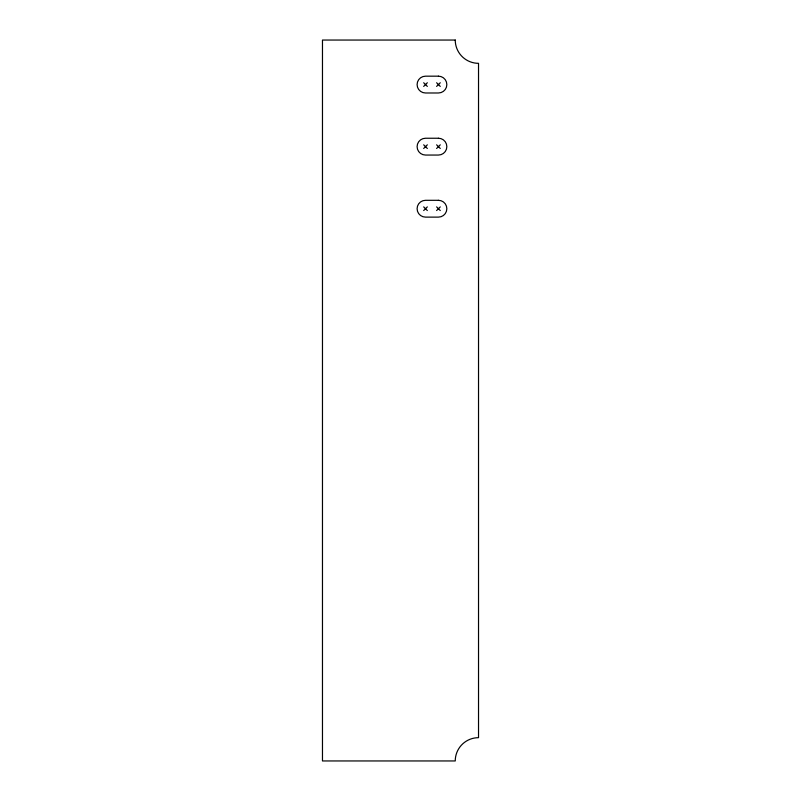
<?xml version="1.0" encoding="UTF-8"?>
<svg xmlns="http://www.w3.org/2000/svg" width="801" height="801" viewBox="0 0 801 801"><rect width="100%" height="100%" fill="white"/><g stroke="black" fill="none" stroke-linecap="round" stroke-linejoin="round"><path stroke-width="1.2" d="M423.679 86.408L427.334 82.753M436.605 86.408L440.27 82.753M423.679 148.475L427.334 144.821M436.605 148.475L440.27 144.821M423.679 210.543L427.334 206.888M436.605 210.543L440.27 206.888M436.605 82.753L440.27 86.408M423.679 82.753L427.334 86.408M436.605 144.821L440.27 148.475M423.679 144.821L427.334 148.475M436.605 206.888L440.27 210.543M423.679 206.888L427.334 210.543M455.248 40.05L322.473 40.05L322.473 760.95L455.248 760.95A23.279 23.279 0 0 1 478.527 737.671L478.527 63.329A23.279 23.279 0 0 1 455.248 40.05M438.437 76.175L425.511 76.175A8.4 8.4 0 0 0 417.101 84.586A8.4 8.4 0 0 0 425.511 92.986L438.437 92.986A8.4 8.4 0 0 0 446.838 84.586A8.4 8.4 0 0 0 438.437 76.175M438.437 138.243L425.511 138.243A8.4 8.4 0 0 0 417.101 146.653A8.4 8.4 0 0 0 425.511 155.054L438.437 155.054A8.4 8.4 0 0 0 446.838 146.653A8.4 8.4 0 0 0 438.437 138.243M438.437 200.31L425.511 200.31A8.4 8.4 0 0 0 417.101 208.711A8.4 8.4 0 0 0 425.511 217.121L438.437 217.121A8.4 8.4 0 0 0 446.838 208.711A8.4 8.4 0 0 0 438.437 200.31"/></g></svg>
